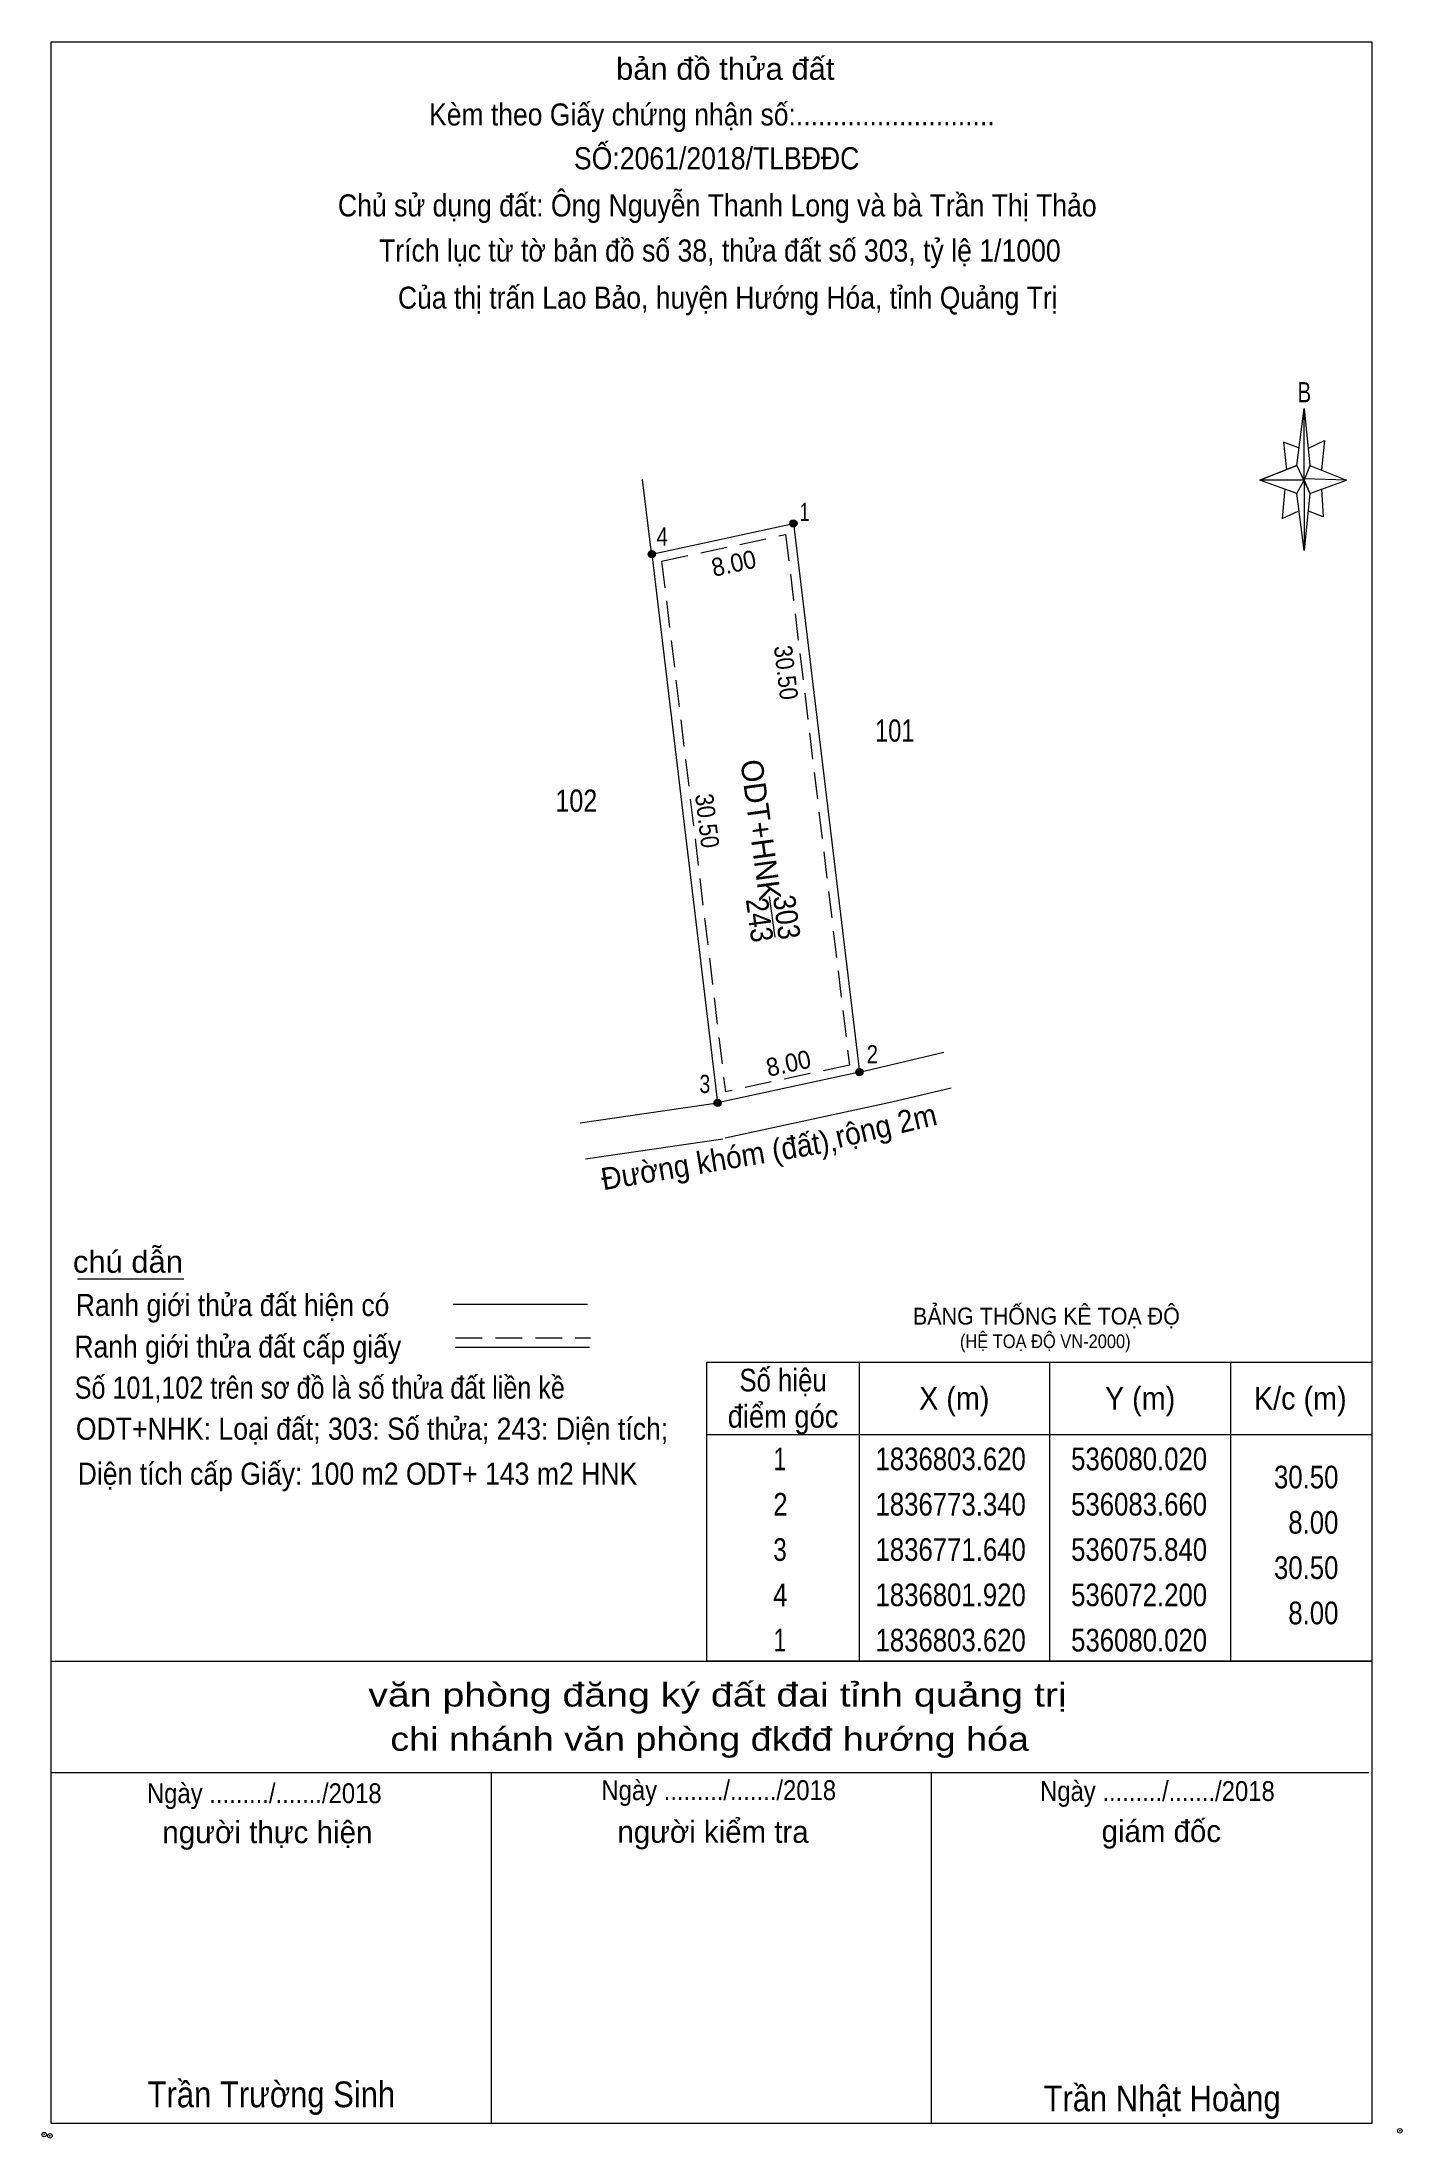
# Model space of a CAD drawing. Header units: metres. Extents: x 536039 to 536114, y 1836715 to 1836830.
import ezdxf
from ezdxf.enums import TextEntityAlignment as Align

# ---------------------------------------------------------------- set-up
doc = ezdxf.new("R2010")
doc.units = ezdxf.units.M
doc.header["$LTSCALE"] = 0.49
doc.header["$PDMODE"] = 32
doc.header["$PDSIZE"] = 0.245
doc.linetypes.add('MEDIUM_DASHED', pattern=[4.5, 3, -1.5])
doc.layers.add('1', color=7, linetype='Continuous')
for name, color, linetype, lineweight in [('10', 7, 'Continuous', 13), ('17', 7, 'Continuous', 13), ('5', 7, 'Continuous', 13), ('6', 7, 'Continuous', 13), ('63', 7, 'Continuous', 13)]:
    doc.layers.add(name, color=color, linetype=linetype, lineweight=lineweight)

msp = doc.modelspace()

# ---------------------------------------------------------------- hatches: boundary and pattern name
at = {"layer": '63'}
for points in [[(536080.22, 1836803.62, 1), (536079.82, 1836803.62, 1)], [(536072.4, 1836801.92, 1), (536072, 1836801.92, 1)], [(536083.86, 1836773.34, 1), (536083.46, 1836773.34, 1)], [(536076.04, 1836771.64, 1), (536075.64, 1836771.64, 1)]]:
    msp.add_hatch(color=256, dxfattribs=at).paths.add_polyline_path(points)

# ---------------------------------------------------------------- linework, layer by layer
at = {"layer": '10'}
for p, q in [((536088.72, 1836772.46), (536085.45, 1836771.69)), ((536085.45, 1836771.69), (536076.26, 1836769.69))]:
    msp.add_line(p, q, dxfattribs=at)
msp.add_lwpolyline([(536080.02, 1836803.62), (536083.66, 1836773.34), (536075.84, 1836771.64)], dxfattribs=at)
at = {"layer": '17'}
for p, q in [((536072.14, 1836802.44), (536071.7, 1836806.04)), ((536072.2, 1836801.92), (536080.02, 1836803.62)), ((536072.2, 1836801.92), (536072.14, 1836802.44)), ((536072.2, 1836801.92), (536075.84, 1836771.64)), ((536078.68, 1836783.03), (536078.99, 1836780.78)), ((536083.66, 1836773.34), (536088.32, 1836774.44)), ((536068.25, 1836770.54), (536075.84, 1836771.64)), ((536068.54, 1836768.56), (536076.13, 1836769.66)), ((536040.51, 1836761.94), (536046.38, 1836761.94))]:
    msp.add_line(p, q, dxfattribs=at)
at = {"layer": '17', "linetype": 'MEDIUM_DASHED'}
msp.add_line((536072.75, 1836801.53), (536076.27, 1836772.25), dxfattribs=at)
msp.add_lwpolyline([(536072.75, 1836801.53), (536079.59, 1836803.01), (536083.11, 1836773.73), (536076.27, 1836772.25)], dxfattribs=at)
at = {"layer": '5'}
for p, q in [((536107.8, 1836806.81), (536108.2, 1836809.97)), ((536108.53, 1836806.81), (536110.55, 1836806)), ((536107.8, 1836805.27), (536105.77, 1836806)), ((536108.53, 1836805.27), (536108.2, 1836802.12)), ((536109.17, 1836805.52), (536109.26, 1836803.98)), ((536109.26, 1836803.98), (536108.44, 1836804.3)), ((536039.05, 1836740.84), (536111.95, 1836740.84)), ((536039.05, 1836734.69), (536111.78, 1836734.69)), ((536039.05, 1836734.69), (536111.78, 1836734.69)), ((536039.05, 1836734.69), (536111.78, 1836734.69)), ((536063.35, 1836715.33), (536063.35, 1836734.69)), ((536087.65, 1836715.33), (536087.65, 1836734.69))]:
    msp.add_line(p, q, dxfattribs=at)
for points in [[(536039.05, 1836830.19), (536111.95, 1836830.19), (536111.95, 1836715.33), (536039.05, 1836715.33)], [(536108.2, 1836809.97), (536108.53, 1836806.81), (536108.2, 1836806)], [(536108.2, 1836806), (536105.77, 1836806), (536107.8, 1836806.81), (536108.53, 1836805.27), (536110.55, 1836806), (536108.2, 1836806.08)], [(536108.2, 1836806), (536108.2, 1836802.12), (536107.8, 1836805.27)]]:
    msp.add_lwpolyline(points, close=True, dxfattribs=at)
for points in [[(536107.96, 1836807.78), (536107.07, 1836808.11), (536107.23, 1836806.57)], [(536108.44, 1836807.78), (536109.34, 1836808.19), (536109.17, 1836806.57)], [(536108.2, 1836806), (536107.8, 1836806.81), (536105.77, 1836806)], [(536107.15, 1836805.52), (536106.99, 1836803.9), (536107.88, 1836804.3)], [(536108.2, 1836806), (536108.53, 1836805.27), (536110.55, 1836806)], [(536111.95, 1836715.33), (536039.05, 1836715.33), (536039.05, 1836734.69)]]:
    msp.add_lwpolyline(points, dxfattribs=at)
for p in [(536038.67, 1836714.71), (536038.99, 1836714.64)]:
    msp.add_point(p, dxfattribs=at)
at = {"layer": '6'}
for p, q in [((536061.25, 1836760.54), (536068.66, 1836760.54)), ((536061.37, 1836758.16), (536068.76, 1836758.16))]:
    msp.add_line(p, q, dxfattribs=at)
at = {"layer": '6', "linetype": 'MEDIUM_DASHED'}
msp.add_line((536061.37, 1836758.67), (536068.82, 1836758.67), dxfattribs=at)
at = {"layer": '6'}
msp.add_point((536113.49, 1836714.92), dxfattribs=at)
at = {"layer": '63'}
for p, q in [((536083.65, 1836757.34), (536083.65, 1836740.84)), ((536094.15, 1836757.34), (536094.15, 1836740.84)), ((536104.15, 1836757.34), (536104.15, 1836740.84)), ((536075.25, 1836753.34), (536111.95, 1836753.34))]:
    msp.add_line(p, q, dxfattribs=at)
msp.add_lwpolyline([(536075.25, 1836757.34), (536111.95, 1836757.34), (536111.95, 1836740.84), (536075.25, 1836740.84)], close=True, dxfattribs=at)
for centre in [(536080.02, 1836803.62), (536072.2, 1836801.92), (536083.66, 1836773.34), (536075.84, 1836771.64)]:
    msp.add_circle(centre, 0.2, dxfattribs=at)

# ---------------------------------------------------------------- texts
at = {"layer": '1', "width": 0.8}
msp.add_text('101', height=1.22, dxfattribs=at).set_placement((536085.615, 1836791.58), align=Align.CENTER)
at = {"layer": '1'}
for s, height, width, p in [('BẢNG THỐNG KÊ TOẠ ĐỘ ', 0.9315, 0.95, (536086.62, 1836759.41)), ('(HỆ TOẠ ĐỘ VN-2000)', 0.7533, 0.9, (536089.21, 1836758.11))]:
    msp.add_text(s, height=height, dxfattribs=dict(at, width=width)).set_placement(p)
at = {"layer": '17'}
msp.add_text('ODT+HNK', height=1.22, rotation=277.739, dxfattribs=at).set_placement((536077.6188, 1836786.6221), align=Align.CENTER)
at = {"layer": '17', "width": 0.85}
msp.add_text('102', height=1.22, dxfattribs=at).set_placement((536068.04, 1836787.71), align=Align.CENTER)
at = {"layer": '17'}
for s, rotation, width, p in [('243', 277.739, 0.9, (536077.5548, 1836781.6571)), ('303', 277.739, 0.9, (536079.0548, 1836781.8071)), (' rộng 2m', 13.241, 0.95, (536085.0553, 1836769.7483)), ('Đường khóm (đất),', 9.558, 0.95, (536076.0187, 1836767.9136))]:
    msp.add_text(s, height=1.22, rotation=rotation, dxfattribs=dict(at, width=width)).set_placement(p, align=Align.CENTER)
at = {"layer": '5'}
for s, height, width, p in [('bản đồ thửa đất', 1.215, 1.05, (536076.26, 1836828.1)), ('Kèm theo Giấy chứng nhận số:...........................', 1.215, 0.9, (536075.52, 1836825.58)), ('SỐ:2061/2018/TLBĐĐC', 1.22, 0.9, (536075.785, 1836823.16)), ('Chủ sử dụng đất: Ông Nguyễn Thanh Long và bà Trần Thị Thảo', 1.22, 0.9, (536075.82, 1836820.56)), ('Trích lục từ tờ bản đồ số 38, thửa đất số 303, tỷ lệ 1/1000 ', 1.22, 0.9, (536076.165, 1836818.07)), ('Của thị trấn Lao Bảo, huyện Hướng Hóa, tỉnh Quảng Trị', 1.215, 0.9, (536076.4, 1836815.47)), ('B', 1.116, 0.75, (536108.22, 1836810.3)), ('văn phòng đăng ký đất đai tỉnh quảng trị', 1.296, 1.25, (536075.83, 1836738.33)), ('chi nhánh văn phòng đkđđ hướng hóa', 1.296, 1.2, (536075.4, 1836735.89)), ('Ngày ........./......./2018', 1.094, 0.9, (536050.82, 1836733)), ('Ngày ........./......./2018', 1.094, 0.9, (536075.9, 1836733.17)), ('Ngày ........./......./2018', 1.094, 0.9, (536100.11, 1836733.12)), ('Trần Trường Sinh', 1.42, 0.9, (536051.21, 1836716.22)), ('Trần Nhật Hoàng', 1.417, 0.9, (536100.37, 1836716))]:
    msp.add_text(s, height=height, dxfattribs=dict(at, width=width)).set_placement(p, align=Align.CENTER)
for s, height, p in [('người thực hiện', 1.22, (536050.99, 1836730.79)), ('người kiểm tra', 1.215, (536075.585, 1836730.81)), ('giám đốc', 1.215, (536100.325, 1836730.85))]:
    msp.add_text(s, height=height, dxfattribs=at).set_placement(p, align=Align.CENTER)
at = {"layer": '6'}
for s, height, width, p in [('chú dẫn', 1.215, 1.05, (536040.26, 1836762.27)), ('Ranh giới thửa đất hiện có ', 1.215, 0.9, (536040.42, 1836759.88)), ('Ranh giới thửa đất cấp giấy', 1.215, 0.9, (536040.34, 1836757.59)), ('Số 101,102 trên sơ đồ là số thửa đất liền kề', 1.22, 0.85, (536040.36, 1836755.32)), ('ODT+NHK: Loại đất; 303: Số thửa; 243: Diện tích;', 1.22, 0.9, (536040.42, 1836753.05)), ('Diện tích cấp Giấy: 100 m2 ODT+ 143 m2 HNK', 1.22, 0.9, (536040.52, 1836750.57))]:
    msp.add_text(s, height=height, dxfattribs=dict(at, width=width)).set_placement(p)
at = {"layer": '63'}
for s, height, width, p in [(' 1', 1, 0.75, (536080.92, 1836803.76)), (' 4', 1, 0.85, (536073.1, 1836802.4)), (' 2', 1, 0.85, (536084.69, 1836773.83)), (' 3', 1, 0.8, (536075.43, 1836772.19)), ('30.50', 1.25, 0.85, (536110.1, 1836750.37)), ('8.00', 1.25, 0.85, (536110.1, 1836747.87)), ('30.50', 1.25, 0.85, (536110.1, 1836745.37)), ('8.00', 1.25, 0.85, (536110.1, 1836742.87))]:
    msp.add_text(s, height=height, dxfattribs=dict(at, width=width)).set_placement(p, align=Align.RIGHT)
for s, rotation, width, p in [('8.00', 12.265, 0.95, (536076.8338, 1836800.9317)), ('30.50', 276.855, 0.9, (536079.1204, 1836795.3297)), ('30.50', 276.855, 0.9, (536074.7704, 1836787.1497)), ('8.00', 12.265, 0.95, (536079.8538, 1836773.3417))]:
    msp.add_text(s, height=1, rotation=rotation, dxfattribs=dict(at, width=width)).set_placement(p, align=Align.CENTER)
for s, width, p in [('Số hiệu', 0.85, (536079.45, 1836755.72)), ('X (m)', 0.95, (536088.9, 1836754.72)), ('Y (m)', 0.95, (536099.155, 1836754.72)), ('K/c (m)', 0.95, (536107.995, 1836754.72)), ('điểm góc', 0.9, (536079.45, 1836753.72)), (' 1', 0.75, (536079.1, 1836751.37)), ('1836803.620', 0.85, (536088.7, 1836751.37)), ('536080.020', 0.85, (536099.1, 1836751.37)), (' 2', 0.85, (536079.105, 1836748.87)), ('1836773.340', 0.85, (536088.7, 1836748.87)), ('536083.660', 0.85, (536099.1, 1836748.87)), (' 3', 0.8, (536079.095, 1836746.37)), ('1836771.640', 0.85, (536088.7, 1836746.37)), ('536075.840', 0.85, (536099.1, 1836746.37)), (' 4', 0.85, (536079.1, 1836743.87)), ('1836801.920', 0.85, (536088.7, 1836743.87)), ('536072.200', 0.85, (536099.1, 1836743.87)), (' 1', 0.75, (536079.1, 1836741.37)), ('1836803.620', 0.85, (536088.7, 1836741.37)), ('536080.020', 0.85, (536099.1, 1836741.37))]:
    msp.add_text(s, height=1.25, dxfattribs=dict(at, width=width)).set_placement(p, align=Align.CENTER)

doc.saveas('drawing.dxf')
